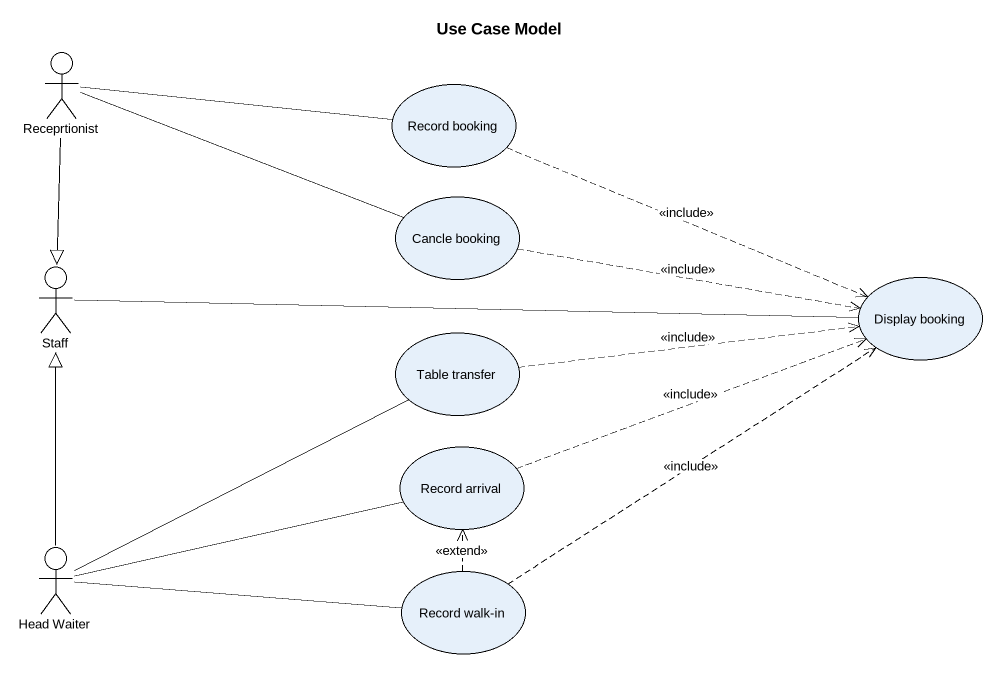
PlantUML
@startuml
title Use Case Model
actor Receprtionist
usecase "Record booking" as Record_booking
usecase "Cancle booking" as Cancle_booking
actor Staff
usecase "Display booking" as Display_booking
usecase "Table transfer" as Table_transfer
usecase "Record arrival" as Record_arrival
actor "Head Waiter" as Head_Waiter
usecase "Record walk-in" as Record_walk_in
Receprtionist -right- Record_booking
Receprtionist -right- Cancle_booking
Receprtionist --|> Staff
Record_booking .right.> Display_booking : <<include>>
Cancle_booking .right.> Display_booking : <<include>>
Staff -right- Display_booking
Table_transfer .right.> Display_booking : <<include>>
Record_arrival .right.> Display_booking : <<include>>
Head_Waiter -up-|> Staff
Head_Waiter -right- Table_transfer
Head_Waiter -right- Record_arrival
Head_Waiter -right- Record_walk_in
Record_walk_in .up.> Display_booking : <<include>>
Record_walk_in .up.> Record_arrival : <<extend>>
@enduml
